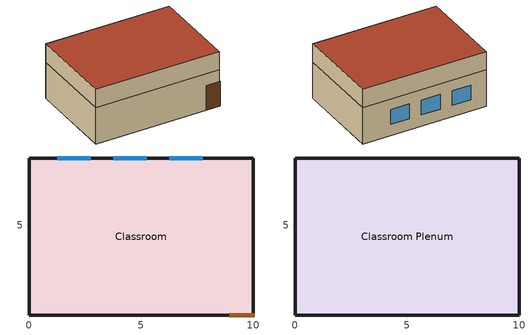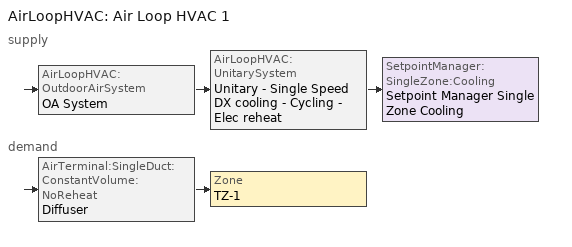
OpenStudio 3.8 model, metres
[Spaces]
Classroom
 floor ground: 0,1 0,8 10,8 10,1 z0
 wall outside: 10,8 0,8 0,1 10,1 10,8 z0:3
 window: 7.75,8 6.25,8 / 5.25,8 3.75,8 / 2.75,8 1.25,8 z0.91:2.13
 door: 8.93,1 10.07,1 z0:2.03
Classroom Plenum
 floor to Classroom: 10,8 10,1 0,1 0,8 z3
 wall outside: 10,8 0,8 0,1 10,1 10,8 z3:4.5
 roof outside: 10,1 10,8 0,8 0,1 z4.5
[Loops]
AirLoopHVAC 'Air Loop HVAC 1'
 supply: AirLoopHVAC:OutdoorAirSystem 'OA System' > AirLoopHVAC:UnitarySystem 'Unitary - Single Speed DX cooling - Cycling - Elec reheat' > SetpointManager:SingleZone:Cooling 'Setpoint Manager Single Zone Cooling'
 demand: AirTerminal:SingleDuct:ConstantVolume:NoReheat 'Diffuser' > Zone 'TZ-1'
[Site]
FORTALEZA/PINTO_MAR: Latitude {deg}=-3.78; Longitude {deg}=-38.53; Time Zone {hr}=-3; Elevation {m}=25
[ClimateZones]
Climate Zone Institution Name 1=ASHRAE; Climate Zone Document Name 1=ANSI/ASHRAE Standard 169; Climate Zone Document Year 1=2006; Climate Zone Institution Name 2=CEC; Climate Zone Document Name 2=California Climate Zone Descriptions; Climate Zone Document Year 2=1995
[Building]
Building 1: North Axis {deg}=-0
[SizingPeriod:DesignDay] Barometric Pressure {Pa}=101025; Rain Indicator=No; Snow Indicator=No; Day of Month=21; Daylight Saving Time Indicator=No; Dry-Bulb Temperature Range Modifier Type=DefaultMultipliers
Name | Maximum Dry-Bulb Temperature {C} | Daily Dry-Bulb Temperature Range {deltaC} | Wind Speed {m/s} | Wind Direction {deg} | Sky Clearness | Month | Day Type | Humidity Condition Type | Wetbulb or DewPoint at Maximum Dry-Bulb {C} | Solar Model Indicator | ASHRAE Clear Sky Optical Depth for Beam Irradiance | ASHRAE Clear Sky Optical Depth for Diffuse Irradiance | Enthalpy at Maximum Dry-Bulb {J/kg}
FORTALEZA/PINTO_MAR Ann Htg 99.6% Condns DB | 22.8 | 0 | 2.2 | 180 | 0 | 7 | WinterDesignDay | Wetbulb | 22.8 | ASHRAEClearSky
FORTALEZA/PINTO_MAR Ann Hum_n 99.6% Condns DP=>MCDB | 29.4 | 0 | 2.2 | 180 | 0 | 7 | WinterDesignDay | Dewpoint | 17.1 | ASHRAEClearSky
FORTALEZA/PINTO_MAR Ann Htg Wind 99.6% Condns WS=>MCDB | 29 | 0 | 10 | 180 | 0 | 7 | WinterDesignDay | Wetbulb | 29 | ASHRAEClearSky
FORTALEZA/PINTO_MAR Ann Clg .4% Condns DB=>MWB | 32.2 | 5.7 | 5.9 | 120 |  | 12 | SummerDesignDay | Wetbulb | 25.2 | ASHRAETau | 0.429 | 2.25
FORTALEZA/PINTO_MAR Ann Clg .4% Condns WB=>MDB | 29.8 | 5.7 | 5.9 | 120 |  | 12 | SummerDesignDay | Wetbulb | 26.7 | ASHRAETau | 0.429 | 2.25
FORTALEZA/PINTO_MAR Ann Clg .4% Condns DP=>MDB | 27.8 | 5.7 | 5.9 | 120 |  | 12 | SummerDesignDay | Dewpoint | 26.2 | ASHRAETau | 0.429 | 2.25
FORTALEZA/PINTO_MAR Ann Clg .4% Condns Enth=>MDB | 30.1 | 5.7 | 5.9 | 120 |  | 12 | SummerDesignDay | Enthalpy | 23 | ASHRAETau | 0.429 | 2.25 | 84300
[DefaultConstructionSet]
189.1-2009 - CZ1 - Office: Default Exterior Surface Constructions=Default Surface Constructions 1; Default Interior Surface Constructions=Default Surface Constructions 2; Default Ground Contact Surface Constructions=Default Surface Constructions 3; Default Exterior SubSurface Constructions=Default Sub Surface Constructions 1; Default Interior SubSurface Constructions=Default Sub Surface Constructions 2; Interior Partition Construction=Interior Partition
[DefaultSurfaceConstructions]
Name | Floor Construction | Wall Construction | Roof Ceiling Construction
Default Surface Constructions 1 | ExtSlabCarpet 4in ClimateZone 1-8 | ASHRAE 189.1-2009 ExtWall Mass ClimateZone 1 | ASHRAE 189.1-2009 ExtRoof IEAD ClimateZone 1
Default Surface Constructions 2 | Interior Floor | Interior Wall | Interior Ceiling
Default Surface Constructions 3 | ExtSlabCarpet 4in ClimateZone 1-8 | ExtSlabCarpet 4in ClimateZone 1-8 | ExtSlabCarpet 4in ClimateZone 1-8
[DefaultSubSurfaceConstructions]
Name | Fixed Window Construction | Operable Window Construction | Door Construction | Tubular Daylight Dome Construction | Tubular Daylight Diffuser Construction
Default Sub Surface Constructions 1 | ASHRAE 189.1-2009 ExtWindow ClimateZone 1 | ASHRAE 189.1-2009 ExtWindow ClimateZone 1 | Exterior Door | Interior Window | Interior Window
Default Sub Surface Constructions 2 | Interior Window | Interior Window | Interior Door
[Construction]
Interior Partition; Interior Door: G05 25mm wood
ExtSlabCarpet 4in ClimateZone 1-8: MAT-CC05 4 HW CONCRETE, CP02 CARPET PAD
ASHRAE 189.1-2009 ExtWall Mass ClimateZone 1: 1IN Stucco, 8IN Concrete HW, Wall Insulation [31], 1/2IN Gypsum
ASHRAE 189.1-2009 ExtRoof IEAD ClimateZone 1: Roof Membrane, Roof Insulation [18], Metal Decking
Interior Floor: F16 Acoustic tile, F05 Ceiling air space resistance, M11 100mm lightweight concrete
Interior Wall: G01a 19mm gypsum board, F04 Wall air space resistance, G01a 19mm gypsum board
Interior Ceiling: M11 100mm lightweight concrete, F05 Ceiling air space resistance, F16 Acoustic tile
ASHRAE 189.1-2009 ExtWindow ClimateZone 1: Theoretical Glass [167]
Exterior Door: F08 Metal surface, I01 25mm insulation board
Interior Window: Clear 3mm
[Material] Thermal Absorptance=0.9
Name | Roughness | Thickness {m} | Conductivity {W/m-K} | Density {kg/m3} | Specific Heat {J/kg-K} | Solar Absorptance | Visible Absorptance
G05 25mm wood | MediumSmooth | 0.0254 | 0.15 | 608 | 1630 | 0.5 | 0.5
MAT-CC05 4 HW CONCRETE | Rough | 0.1016 | 1.311 | 2240 | 836.8 | 0.85 | 0.85
1IN Stucco | Smooth | 0.0253 | 0.6918 | 1858 | 837 | 0.92 | 0.92
8IN Concrete HW | MediumRough | 0.2033 | 1.7296 | 2243 | 837 | 0.65 | 0.65
Wall Insulation [31] | MediumRough | 0.0337 | 0.0432 | 91 | 837 | 0.5 | 0.5
1/2IN Gypsum | Smooth | 0.0127 | 0.16 | 784.9 | 830 | 0.4 | 0.4
Roof Membrane | VeryRough | 0.0095 | 0.16 | 1121.29 | 1460 | 0.7 | 0.7
Roof Insulation [18] | MediumRough | 0.1693 | 0.049 | 265 | 836.8 | 0.7 | 0.7
Metal Decking | MediumSmooth | 0.0015 | 45.006 | 7680 | 418.4 | 0.6 | 0.6
F16 Acoustic tile | MediumSmooth | 0.0191 | 0.06 | 368 | 590 | 0.3 | 0.3
M11 100mm lightweight concrete | MediumRough | 0.1016 | 0.53 | 1280 | 840 | 0.5 | 0.5
G01a 19mm gypsum board | MediumSmooth | 0.019 | 0.16 | 800 | 1090 | 0.4 | 0.4
F08 Metal surface | Smooth | 0.0008 | 45.28 | 7824 | 500 | 0.7 | 0.7
I01 25mm insulation board | MediumRough | 0.0254 | 0.03 | 43 | 1210 | 0.6 | 0.6
[Material:NoMass]
CP02 CARPET PAD: Roughness=Smooth; Thermal Resistance {m2-K/W}=0.1; Thermal Absorptance=0.9; Solar Absorptance=0.8; Visible Absorptance=0.8
[Material:AirGap]
Name | Thermal Resistance {m2-K/W}
F05 Ceiling air space resistance | 0.18
F04 Wall air space resistance | 0.15
[WindowMaterial:Glazing] Optical Data Type=SpectralAverage; Thickness {m}=0.003; Back Side Solar Reflectance at Normal Incidence=0; Back Side Visible Reflectance at Normal Incidence=0; Infrared Transmittance at Normal Incidence=0; Dirt Correction Factor for Solar and Visible Transmittance=1; Solar Diffusing=No
Name | Solar Transmittance at Normal Incidence | Front Side Solar Reflectance at Normal Incidence | Visible Transmittance at Normal Incidence | Front Side Visible Reflectance at Normal Incidence | Front Side Infrared Hemispherical Emissivity | Back Side Infrared Hemispherical Emissivity | Conductivity {W/m-K}
Theoretical Glass [167] | 0.2374 | 0.7126 | 0.2512 | 0.6988 | 0.985 | 0.985 | 2.1073
Clear 3mm | 0.837 | 0.075 | 0.898 | 0.081 | 0.84 | 0.84 | 0.9
[ElectricEquipment:Definition]
COL HVAC: Design Level Calculation Method=EquipmentLevel; Design Level {W}=10000
[Space] Default Construction Set=189.1-2009 - CZ1 - Office; Building Story=Story 1
Name | Thermal Zone
Classroom | TZ-1
Classroom Plenum
[BuildingStory]
Story 1: Nominal Z Coordinate {m}=0; Nominal Floor to Floor Height {m}=2.4384; Nominal Floor to Ceiling Height {m}=2.4384
[ThermalZone]
TZ-1: Multiplier=1; Thermostat=Thermostat Setpoint Dual Setpoint 1; Use Ideal Air Loads=No
[Sizing:Zone]
TZ-1: Zone Cooling Design Supply Air Temperature Input Method=SupplyAirTemperature; Zone Cooling Design Supply Air Temperature {C}=14; Zone Cooling Design Supply Air Temperature Difference {deltaC}=11.11; Zone Heating Design Supply Air Temperature Input Method=SupplyAirTemperature; Zone Heating Design Supply Air Temperature {C}=40; Zone Heating Design Supply Air Temperature Difference {deltaC}=11.11; Zone Cooling Design Supply Air Humidity Ratio {kg-H2O/kg-air}=0.0085; Zone Heating Design Supply Air Humidity Ratio {kg-H2O/kg-air}=0.008; Cooling Design Air Flow Method=DesignDay; Heating Design Air Flow Method=DesignDay; Account for Dedicated Outdoor Air System=No; Dedicated Outdoor Air System Control Strategy=NeutralSupplyAir; Dedicated Outdoor Air Low Setpoint Temperature for Design {C}=autosize; Dedicated Outdoor Air High Setpoint Temperature for Design {C}=autosize; Zone Load Sizing Method=Sensible Load Only No Latent Load; Zone Latent Cooling Design Supply Air Humidity Ratio Input Method=HumidityRatioDifference; Zone Cooling Design Supply Air Humidity Ratio Difference {kgWater/kgDryAir}=0.005; Zone Latent Heating Design Supply Air Humidity Ratio Input Method=HumidityRatioDifference; Zone Humidification Design Supply Air Humidity Ratio Difference {kgWater/kgDryAir}=0.005; Zone Humidistat Dehumidification Set Point Schedule=Compressor Setpoint Temp; Zone Humidistat Humidification Set Point Schedule=Compressor Setpoint Temp
[Zone equipment]
TZ-1: Diffuser
[AirLoopHVAC]
Air Loop HVAC 1: Availability Schedule=Always On Discrete; Design Supply Air Flow Rate {m3/s}=autosize; Design Return Air Flow Fraction of Supply Air Flow=1
[Sizing:System]
Air Loop HVAC 1: Central Heating Maximum System Air Flow Ratio=0.3; Preheat Design Temperature {C}=7; Preheat Design Humidity Ratio {kg-H2O/kg-Air}=0.008; Precool Design Temperature {C}=12.8; Precool Design Humidity Ratio {kg-H2O/kg-Air}=0.008; Central Cooling Design Supply Air Temperature {C}=12.8; Central Heating Design Supply Air Temperature {C}=16.7; 100% Outdoor Air in Cooling=Yes; 100% Outdoor Air in Heating=Yes; Central Cooling Design Supply Air Humidity Ratio {kg-H2O/kg-Air}=0.0085; Zone Maximum Outdoor Air Fraction=1; Cooling Supply Air Flow Rate Per Floor Area {m3/s-m2}=0.00996765; Cooling Fraction of Autosized Cooling Supply Air Flow Rate=1; Cooling Supply Air Flow Rate Per Unit Cooling Capacity {m3/s-W}=3.94755e-05; Heating Supply Air Flow Rate Per Floor Area {m3/s-m2}=0.00996765; Heating Fraction of Autosized Heating Supply Air Flow Rate=1; Heating Fraction of Autosized Cooling Supply Air Flow Rate=1; Heating Supply Air Flow Rate Per Unit Heating Capacity {m3/s-W}=3.15882e-05; Cooling Design Capacity Method=CoolingDesignCapacity; Cooling Design Capacity {W}=autosize; Cooling Design Capacity Per Floor Area {W/m2}=234.7; Fraction of Autosized Cooling Design Capacity=1; Heating Design Capacity Method=HeatingDesignCapacity; Heating Design Capacity {W}=autosize; Heating Design Capacity Per Floor Area {W/m2}=157; Fraction of Autosized Heating Design Capacity=1; Central Cooling Capacity Control Method=OnOff; Occupant Diversity=autosize
[AirLoopHVAC:OutdoorAirSystem]
OA System: Controller=Outdoor Air Controller
[Controller:OutdoorAir]
Outdoor Air Controller: Minimum Outdoor Air Flow Rate {m3/s}=Autosize; Maximum Outdoor Air Flow Rate {m3/s}=Autosize; Economizer Control Type=NoEconomizer; Economizer Control Action Type=ModulateFlow; Economizer Maximum Limit Dry-Bulb Temperature {C}=28; Economizer Maximum Limit Enthalpy {J/kg}=64000; Economizer Minimum Limit Dry-Bulb Temperature {C}=-100; Lockout Type=NoLockout; Minimum Limit Type=FixedMinimum; Controller Mechanical Ventilation=Controller Mechanical Ventilation 1; High Humidity Control=No; Heat Recovery Bypass Control Type=BypassWhenOAFlowGreaterThanMinimum; Economizer Operation Staging=InterlockedWithMechanicalCooling
[Controller:MechanicalVentilation]
Controller Mechanical Ventilation 1: Availability Schedule=Always On Discrete hvac_library; System Outdoor Air Method=ZoneSum
[AirLoopHVAC:UnitarySystem]
Unitary - Single Speed DX cooling - Cycling - Elec reheat: Controlling Zone or Thermostat Location=TZ-1; Dehumidification Control Type=None; Supply Fan=Fan On Off 8; Fan Placement=BlowThrough; DX Heating Coil Sizing Ratio=1; Cooling Coil=1 Spd DX Clg Coil 7; Use DOAS DX Cooling Coil=No; DOAS DX Cooling Coil Leaving Minimum Air Temperature {C}=2; Latent Load Control=SensibleOnlyLoadControl; Supplemental Heating Coil=Elec Htg Coil 15; Supply Air Flow Rate Method During Cooling Operation=SupplyAirFlowRate; Supply Air Flow Rate During Cooling Operation {m3/s}=autosize; Supply Air Flow Rate Method During Heating Operation=None; Supply Air Flow Rate Method When No Cooling or Heating is Required=None; No Load Supply Air Flow Rate Control Set To Low Speed=Yes; Maximum Supply Air Temperature {C}=80; Maximum Outdoor Dry-Bulb Temperature for Supplemental Heater Operation {C}=21; Ancilliary On-Cycle Electric Power {W}=0; Ancilliary Off-Cycle Electric Power {W}=0; Maximum Temperature for Heat Recovery {C}=80
[Fan:OnOff]
Fan On Off 8: Availability Schedule=Always On Discrete hvac_library; Fan Total Efficiency=0.6; Pressure Rise {Pa}=300; Maximum Flow Rate {m3/s}=autosize; Motor Efficiency=0.8; Motor In Airstream Fraction=1; Fan Power Ratio Function of Speed Ratio Curve=Fan On Off Power Curve 3; Fan Efficiency Ratio Function of Speed Ratio Curve=Fan On Off Efficiency Curve 5
[Coil:Cooling:DX:SingleSpeed]
1 Spd DX Clg Coil 7: Availability Schedule=Always On Discrete hvac_library; Rated Total Cooling Capacity {W}=autosize; Rated Sensible Heat Ratio=autosize; Rated COP {W/W}=3; Rated Air Flow Rate {m3/s}=autosize; Rated Evaporator Fan Power Per Volume Flow Rate 2017 {W/(m3/s)}=773.3; Rated Evaporator Fan Power Per Volume Flow Rate 2023 {W/(m3/s)}=934.4; Total Cooling Capacity Function of Temperature Curve=Curve Biquadratic 19; Total Cooling Capacity Function of Flow Fraction Curve=Curve Quadratic 9; Energy Input Ratio Function of Temperature Curve=Curve Biquadratic 11; Energy Input Ratio Function of Flow Fraction Curve=Curve Quadratic 8; Part Load Fraction Correlation Curve=Curve Quadratic 18; Minimum Outdoor Dry-Bulb Temperature for Compressor Operation {C}=-25; Nominal Time for Condensate Removal to Begin {s}=0; Ratio of Initial Moisture Evaporation Rate and Steady State Latent Capacity=0; Maximum Cycling Rate {cycles/hr}=0; Latent Capacity Time Constant {s}=0; Condenser Type=AirCooled; Evaporative Condenser Effectiveness=0; Evaporative Condenser Air Flow Rate {m3/s}=Autosize; Evaporative Condenser Pump Rated Power Consumption {W}=Autosize; Crankcase Heater Capacity {W}=0; Maximum Outdoor Dry-Bulb Temperature for Crankcase Heater Operation {C}=0; Basin Heater Capacity {W/K}=0; Basin Heater Setpoint Temperature {C}=10
[Coil:Heating:Electric]
Elec Htg Coil 15: Availability Schedule=Always On Discrete hvac_library
[SetpointManager:SingleZone:Cooling]
Setpoint Manager Single Zone Cooling: Control Variable=Temperature; Minimum Supply Air Temperature {C}=16; Maximum Supply Air Temperature {C}=16; Control Zone=TZ-1
[ThermostatSetpoint:DualSetpoint]
Thermostat Setpoint Dual Setpoint 1: Cooling Setpoint Temperature Schedule=COL HVAC
[AirTerminal:SingleDuct:ConstantVolume:NoReheat]
Diffuser: Availability Schedule=Always On Discrete hvac_library; Maximum Air Flow Rate {m3/s}=AutoSize
[Schedule:Ruleset]
Name | Default Day Schedule | Summer Design Day Schedule | Winter Design Day Schedule
Compressor Setpoint Temp | Schedule Day 15 | Schedule Day 17 | Schedule Day 19
COL HVAC | Schedule Day 1 | Schedule Day 27 | Schedule Day 29
[Schedule:Day]
Schedule Day 15: No, 24, 0, 60
Schedule Day 17: No, 4, 0, 14.8341, 9, 0, 18.9408, 14, 0, 29.8513, 18, 0, 20.7184, 24, 0, 14.3101
Schedule Day 19: No, 3, 0, 6.13003, 8, 0, 12.6097, 13, 0, 21.0596, 16, 0, 16.4188, 17, 0, 13.2665, 19, 0, 8.80073, 24, 0, 5.29818
Schedule Day 23: No, 8, 0, 8.01692, 12, 0, 15.5013, 24, 0, 8.19304
Schedule Day 25: No, 24, 0, 21.6111
Schedule Day 1; Schedule Day 35: 24, 0, 23.5
Schedule Day 27; Schedule Day 31: 24, 0, 24
Schedule Day 29; Schedule Day 33: 24, 0, 18
Schedule Day 37: 8, 0, 23.5, 13, 0, 20.2682, 24, 0, 23.5
[Schedule:Rule]
Name | Schedule Ruleset | Rule Order | Day Schedule | Apply Saturday | Apply Sunday | Apply Monday | Apply Tuesday | Apply Wednesday | Apply Thursday | Apply Friday | Date Specification Type | Start Month | Start Day | End Month | End Day
Schedule Rule 2 | Compressor Setpoint Temp | 1 | Schedule Day 23 | Yes
Schedule Rule 3 | Compressor Setpoint Temp | 0 | Schedule Day 25 |  | Yes
Summer Vacation | COL HVAC | 3 | Schedule Day 31 | Yes | Yes | Yes | Yes | Yes | Yes | Yes | DateRange | 1 | 1 | 1 | 31
Winter Vacation | COL HVAC | 2 | Schedule Day 33 | Yes | Yes | Yes | Yes | Yes | Yes | Yes | DateRange | 7 | 12 | 7 | 26
Schedule Rule 1 | COL HVAC | 1 | Schedule Day 35 |  | Yes
Schedule Rule 4 | COL HVAC | 0 | Schedule Day 37 | Yes
[Schedule:Constant] Value=1
Always On Discrete; Always On Discrete hvac_library
[Curve:Exponent]
Fan On Off Power Curve 3: Coefficient1 Constant=1; Coefficient2 Constant=0; Coefficient3 Constant=0; Minimum Value of x=0; Maximum Value of x=1
[Curve:Cubic]
Fan On Off Efficiency Curve 5: Coefficient1 Constant=1; Coefficient2 x=0; Coefficient3 x**2=0; Coefficient4 x**3=0; Minimum Value of x=0; Maximum Value of x=1
[Curve:Biquadratic] Minimum Value of x=17; Maximum Value of x=22; Minimum Value of y=13; Maximum Value of y=46
Name | Coefficient1 Constant | Coefficient2 x | Coefficient3 x**2 | Coefficient4 y | Coefficient5 y**2 | Coefficient6 x*y
Curve Biquadratic 19 | 0.766956 | 0.0107756 | -4.14703e-05 | 0.00134961 | -0.000261144 | 0.000457488
Curve Biquadratic 11 | 0.297145 | 0.0430933 | -0.000748766 | 0.00597727 | 0.000482112 | -0.000956448
[Curve:Quadratic]
Name | Coefficient1 Constant | Coefficient2 x | Coefficient3 x**2 | Minimum Value of x | Maximum Value of x
Curve Quadratic 9 | 0.8 | 0.2 | 0 | 0.5 | 1.5
Curve Quadratic 8 | 1.156 | -0.1816 | 0.0256 | 0.5 | 1.5
Curve Quadratic 18 | 0.75 | 0.25 | 0 | 0 | 1
